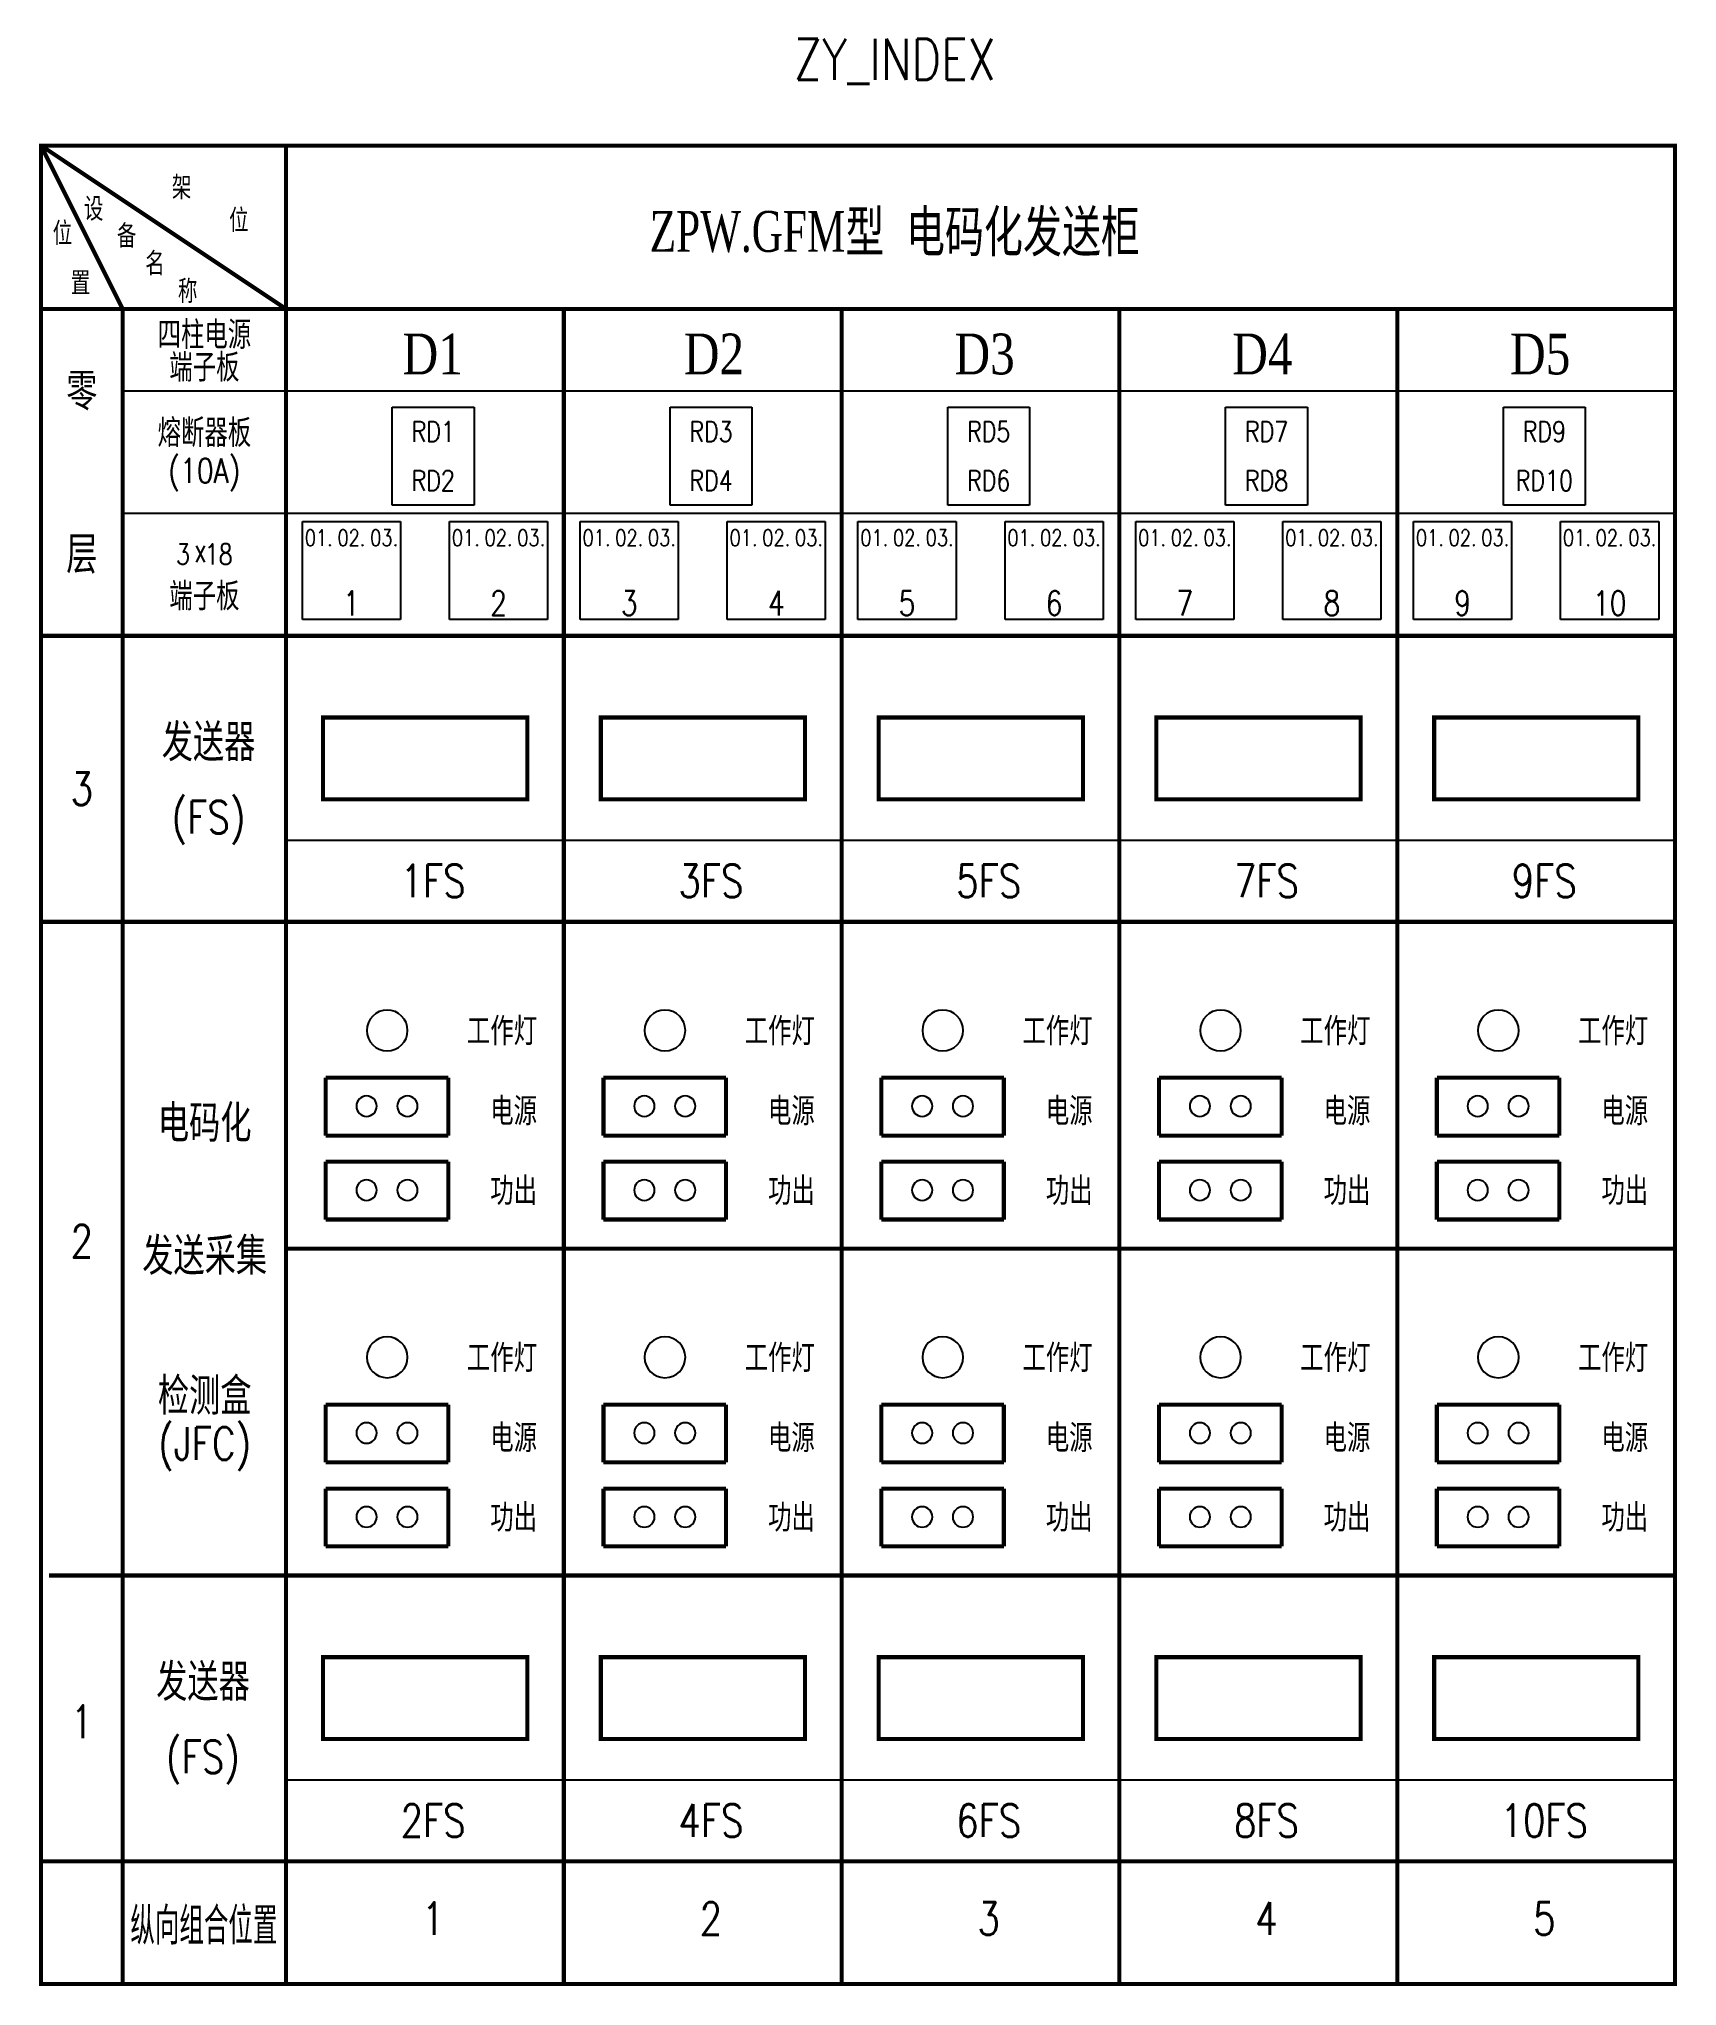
# Model space of a CAD drawing. Header units: millimetres. Extents: x 0 to 160, y 0 to 190.
import ezdxf
from ezdxf.enums import TextEntityAlignment as Align

# ---------------------------------------------------------------- set-up
doc = ezdxf.new("R2010")
doc.units = ezdxf.units.MM
doc.linetypes.add('DASHEDX2', pattern=[1.5, 1, -0.5])
doc.styles.add('CHINESE', font='TIMES.TTF', dxfattribs={"width": 0.7})
doc.styles.get("Standard").update_dxf_attribs({"font": 'txt.shx', "bigfont": 'hztxt.shx'})

msp = doc.modelspace()

# ---------------------------------------------------------------- linework, layer by layer
for p, q in [((8, 156), (160, 156)), ((34.4, 144.8), (34.4, 154.4)), ((34.4, 154.4), (42.4, 154.4)), ((42.4, 154.4), (42.4, 144.8)), ((61.6, 144.8), (61.6, 154.4)), ((61.6, 154.4), (69.6, 154.4)), ((69.6, 154.4), (69.6, 144.8)), ((88.8, 154.4), (96.8, 154.4)), ((88.8, 144.8), (88.8, 154.4)), ((96.8, 154.4), (96.8, 144.8)), ((116, 154.4), (124, 154.4)), ((116, 144.8), (116, 154.4)), ((124, 154.4), (124, 144.8)), ((143.2, 144.8), (143.2, 154.4)), ((143.2, 154.4), (151.2, 154.4)), ((151.2, 154.4), (151.2, 144.8)), ((8, 144), (160, 144)), ((25.6, 133.6), (25.6, 143.2)), ((25.6, 143.2), (35.2, 143.2)), ((42.4, 144.8), (34.4, 144.8)), ((35.2, 143.2), (35.2, 133.6)), ((40, 143.2), (49.6, 143.2)), ((40, 133.6), (40, 143.2)), ((49.6, 143.2), (49.6, 133.6)), ((52.8, 143.2), (62.4, 143.2)), ((52.8, 133.6), (52.8, 143.2)), ((69.6, 144.8), (61.6, 144.8)), ((62.4, 143.2), (62.4, 133.6)), ((67.2, 143.2), (76.8, 143.2)), ((67.2, 133.6), (67.2, 143.2)), ((76.8, 143.2), (76.8, 133.6)), ((80, 133.6), (80, 143.2)), ((80, 143.2), (89.6, 143.2)), ((96.8, 144.8), (88.8, 144.8)), ((89.6, 143.2), (89.6, 133.6)), ((94.4, 133.6), (94.4, 143.2)), ((94.4, 143.2), (104, 143.2)), ((104, 143.2), (104, 133.6)), ((107.2, 133.6), (107.2, 143.2)), ((107.2, 143.2), (116.8, 143.2)), ((124, 144.8), (116, 144.8)), ((116.8, 143.2), (116.8, 133.6)), ((121.6, 143.2), (131.2, 143.2)), ((121.6, 133.6), (121.6, 143.2)), ((131.2, 143.2), (131.2, 133.6)), ((134.4, 143.2), (144, 143.2)), ((134.4, 133.6), (134.4, 143.2)), ((151.2, 144.8), (143.2, 144.8)), ((144, 143.2), (144, 133.6)), ((148.8, 143.2), (158.4, 143.2)), ((148.8, 133.6), (148.8, 143.2)), ((158.4, 143.2), (158.4, 133.6)), ((15.2, 140.8), (16, 139.2)), ((16, 140.8), (15.2, 139.2)), ((35.2, 133.6), (25.6, 133.6)), ((49.6, 133.6), (40, 133.6)), ((62.4, 133.6), (52.8, 133.6)), ((76.8, 133.6), (67.2, 133.6)), ((89.6, 133.6), (80, 133.6)), ((104, 133.6), (94.4, 133.6)), ((116.8, 133.6), (107.2, 133.6)), ((131.2, 133.6), (121.6, 133.6)), ((144, 133.6), (134.4, 133.6)), ((158.4, 133.6), (148.8, 133.6)), ((24, 112), (160, 112)), ((24, 20), (160, 20))]:
    msp.add_line(p, q)
at = {"const_width": 0.4}
msp.add_lwpolyline([(0, 180), (160, 180), (160, 0), (0, 0)], close=True, dxfattribs=at)
for points, const_width in [([(0, 180), (24, 164)], 0.4), ([(0, 180), (8, 164)], 0.4), ([(24, 180), (24, 0)], 0.4), ([(0, 164), (160, 164)], 0.4), ([(8, 164), (8, 0)], 0.4), ([(0, 132), (160, 132)], 0.4), ([(51.2, 132), (51.2, 0)], 0.4), ([(51.2, 132), (51.2, 0)], 0.24), ([(78.4, 0), (78.4, 132)], 0.4), ([(78.4, 132), (78.4, 0)], 0.24), ([(105.6, 0), (105.6, 132)], 0.4), ([(105.6, 132), (105.6, 0)], 0.24), ([(132.8, 132), (132.8, 0)], 0.4), ([(132.8, 132), (132.8, 0)], 0.24), ([(27.62, 124), (27.62, 124), (47.62, 124), (47.62, 116), (27.62, 116), (27.62, 124)], 0.4), ([(54.82, 124), (54.82, 124), (74.82, 124), (74.82, 116), (54.82, 116), (54.82, 124)], 0.4), ([(82.02, 124), (82.02, 124), (102.02, 124), (102.02, 116), (82.02, 116), (82.02, 124)], 0.4), ([(109.22, 124), (109.22, 124), (129.22, 124), (129.22, 116), (109.22, 116), (109.22, 124)], 0.4), ([(136.42, 124), (136.42, 124), (156.42, 124), (156.42, 116), (136.42, 116), (136.42, 124)], 0.4), ([(0, 104), (160, 104)], 0.4), ([(27.88, 83.07), (27.88, 88.73)], 0.4), ([(27.88, 88.73), (39.88, 88.73)], 0.4), ([(39.88, 88.73), (39.88, 83.07)], 0.4), ([(55.08, 88.73), (67.08, 88.73)], 0.4), ([(55.08, 83.07), (55.08, 88.73)], 0.4), ([(67.08, 88.73), (67.08, 83.07)], 0.4), ([(82.28, 88.73), (94.28, 88.73)], 0.4), ([(82.28, 83.07), (82.28, 88.73)], 0.4), ([(94.28, 88.73), (94.28, 83.07)], 0.4), ([(109.48, 83.07), (109.48, 88.73)], 0.4), ([(109.48, 88.73), (121.48, 88.73)], 0.4), ([(121.48, 88.73), (121.48, 83.07)], 0.4), ([(136.68, 88.73), (148.68, 88.73)], 0.4), ([(136.68, 83.07), (136.68, 88.73)], 0.4), ([(148.68, 88.73), (148.68, 83.07)], 0.4), ([(39.88, 83.07), (27.88, 83.07)], 0.4), ([(67.08, 83.07), (55.08, 83.07)], 0.4), ([(94.28, 83.07), (82.28, 83.07)], 0.4), ([(121.48, 83.07), (109.48, 83.07)], 0.4), ([(148.68, 83.07), (136.68, 83.07)], 0.4), ([(27.88, 74.85), (27.88, 80.51)], 0.4), ([(27.88, 80.51), (39.88, 80.51)], 0.4), ([(39.88, 80.51), (39.88, 74.85)], 0.4), ([(55.08, 74.85), (55.08, 80.51)], 0.4), ([(55.08, 80.51), (67.08, 80.51)], 0.4), ([(67.08, 80.51), (67.08, 74.85)], 0.4), ([(82.28, 74.85), (82.28, 80.51)], 0.4), ([(82.28, 80.51), (94.28, 80.51)], 0.4), ([(94.28, 80.51), (94.28, 74.85)], 0.4), ([(109.48, 74.85), (109.48, 80.51)], 0.4), ([(109.48, 80.51), (121.48, 80.51)], 0.4), ([(121.48, 80.51), (121.48, 74.85)], 0.4), ([(136.68, 74.85), (136.68, 80.51)], 0.4), ([(136.68, 80.51), (148.68, 80.51)], 0.4), ([(148.68, 80.51), (148.68, 74.85)], 0.4), ([(39.88, 74.85), (27.88, 74.85)], 0.4), ([(67.08, 74.85), (55.08, 74.85)], 0.4), ([(94.28, 74.85), (82.28, 74.85)], 0.4), ([(121.48, 74.85), (109.48, 74.85)], 0.4), ([(148.68, 74.85), (136.68, 74.85)], 0.4), ([(24, 72), (160, 72)], 0.4), ([(27.88, 51.07), (27.88, 56.73)], 0.4), ([(27.88, 56.73), (39.88, 56.73)], 0.4), ([(39.88, 56.73), (39.88, 51.07)], 0.4), ([(55.08, 56.73), (67.08, 56.73)], 0.4), ([(55.08, 51.07), (55.08, 56.73)], 0.4), ([(67.08, 56.73), (67.08, 51.07)], 0.4), ([(82.28, 56.73), (94.28, 56.73)], 0.4), ([(82.28, 51.07), (82.28, 56.73)], 0.4), ([(94.28, 56.73), (94.28, 51.07)], 0.4), ([(109.48, 51.07), (109.48, 56.73)], 0.4), ([(109.48, 56.73), (121.48, 56.73)], 0.4), ([(121.48, 56.73), (121.48, 51.07)], 0.4), ([(136.68, 51.07), (136.68, 56.73)], 0.4), ([(136.68, 56.73), (148.68, 56.73)], 0.4), ([(148.68, 56.73), (148.68, 51.07)], 0.4), ([(39.88, 51.07), (27.88, 51.07)], 0.4), ([(67.08, 51.07), (55.08, 51.07)], 0.4), ([(94.28, 51.07), (82.28, 51.07)], 0.4), ([(121.48, 51.07), (109.48, 51.07)], 0.4), ([(148.68, 51.07), (136.68, 51.07)], 0.4), ([(27.88, 48.51), (39.88, 48.51)], 0.4), ([(27.88, 42.85), (27.88, 48.51)], 0.4), ([(39.88, 48.51), (39.88, 42.85)], 0.4), ([(55.08, 48.51), (67.08, 48.51)], 0.4), ([(55.08, 42.85), (55.08, 48.51)], 0.4), ([(67.08, 48.51), (67.08, 42.85)], 0.4), ([(82.28, 48.51), (94.28, 48.51)], 0.4), ([(82.28, 42.85), (82.28, 48.51)], 0.4), ([(94.28, 48.51), (94.28, 42.85)], 0.4), ([(109.48, 48.51), (121.48, 48.51)], 0.4), ([(109.48, 42.85), (109.48, 48.51)], 0.4), ([(121.48, 48.51), (121.48, 42.85)], 0.4), ([(136.68, 48.51), (148.68, 48.51)], 0.4), ([(136.68, 42.85), (136.68, 48.51)], 0.4), ([(148.68, 48.51), (148.68, 42.85)], 0.4), ([(39.88, 42.85), (27.88, 42.85)], 0.4), ([(67.08, 42.85), (55.08, 42.85)], 0.4), ([(94.28, 42.85), (82.28, 42.85)], 0.4), ([(121.48, 42.85), (109.48, 42.85)], 0.4), ([(148.68, 42.85), (136.68, 42.85)], 0.4), ([(0.8, 40), (160, 40)], 0.4), ([(27.62, 32), (27.62, 32), (47.62, 32), (47.62, 24), (27.62, 24), (27.62, 32)], 0.4), ([(54.82, 32), (54.82, 32), (74.82, 32), (74.82, 24), (54.82, 24), (54.82, 32)], 0.4), ([(82.02, 32), (82.02, 32), (102.02, 32), (102.02, 24), (82.02, 24), (82.02, 32)], 0.4), ([(109.22, 32), (109.22, 32), (129.22, 32), (129.22, 24), (109.22, 24), (109.22, 32)], 0.4), ([(136.42, 32), (136.42, 32), (156.42, 32), (156.42, 24), (136.42, 24), (136.42, 32)], 0.4), ([(0, 12), (160, 12)], 0.4), ([(0, 12), (160, 12)], 0.4), ([(0, 12), (160, 12)], 0.4)]:
    msp.add_lwpolyline(points, dxfattribs=dict(const_width=const_width))
at = {"linetype": 'DASHEDX2', "const_width": 0.4}
for points in [[(51.2, 164), (51.2, 132)], [(78.4, 132), (78.4, 164)], [(105.6, 164), (105.6, 132)], [(132.8, 132), (132.8, 164)]]:
    msp.add_lwpolyline(points, dxfattribs=at)
for points in [[(31.9, 93.36, 1), (35.9, 93.36, 1)], [(59.1, 93.36, 1), (63.1, 93.36, 1)], [(86.3, 93.36, 1), (90.3, 93.36, 1)], [(113.5, 93.36, 1), (117.5, 93.36, 1)], [(140.7, 93.36, 1), (144.7, 93.36, 1)], [(30.88, 85.95, 1), (32.88, 85.95, 1)], [(34.88, 85.95, 1), (36.88, 85.95, 1)], [(58.08, 85.95, 1), (60.08, 85.95, 1)], [(62.08, 85.95, 1), (64.08, 85.95, 1)], [(85.28, 85.95, 1), (87.28, 85.95, 1)], [(89.28, 85.95, 1), (91.28, 85.95, 1)], [(112.48, 85.95, 1), (114.48, 85.95, 1)], [(116.48, 85.95, 1), (118.48, 85.95, 1)], [(139.68, 85.95, 1), (141.68, 85.95, 1)], [(143.68, 85.95, 1), (145.68, 85.95, 1)], [(30.88, 77.73, 1), (32.88, 77.73, 1)], [(34.88, 77.73, 1), (36.88, 77.73, 1)], [(58.08, 77.73, 1), (60.08, 77.73, 1)], [(62.08, 77.73, 1), (64.08, 77.73, 1)], [(85.28, 77.73, 1), (87.28, 77.73, 1)], [(89.28, 77.73, 1), (91.28, 77.73, 1)], [(112.48, 77.73, 1), (114.48, 77.73, 1)], [(116.48, 77.73, 1), (118.48, 77.73, 1)], [(139.68, 77.73, 1), (141.68, 77.73, 1)], [(143.68, 77.73, 1), (145.68, 77.73, 1)], [(31.9, 61.36, 1), (35.9, 61.36, 1)], [(59.1, 61.36, 1), (63.1, 61.36, 1)], [(86.3, 61.36, 1), (90.3, 61.36, 1)], [(113.5, 61.36, 1), (117.5, 61.36, 1)], [(140.7, 61.36, 1), (144.7, 61.36, 1)], [(30.88, 53.95, 1), (32.88, 53.95, 1)], [(34.88, 53.95, 1), (36.88, 53.95, 1)], [(58.08, 53.95, 1), (60.08, 53.95, 1)], [(62.08, 53.95, 1), (64.08, 53.95, 1)], [(85.28, 53.95, 1), (87.28, 53.95, 1)], [(89.28, 53.95, 1), (91.28, 53.95, 1)], [(112.48, 53.95, 1), (114.48, 53.95, 1)], [(116.48, 53.95, 1), (118.48, 53.95, 1)], [(139.68, 53.95, 1), (141.68, 53.95, 1)], [(143.68, 53.95, 1), (145.68, 53.95, 1)], [(30.88, 45.73, 1), (32.88, 45.73, 1)], [(34.88, 45.73, 1), (36.88, 45.73, 1)], [(58.08, 45.73, 1), (60.08, 45.73, 1)], [(62.08, 45.73, 1), (64.08, 45.73, 1)], [(85.28, 45.73, 1), (87.28, 45.73, 1)], [(89.28, 45.73, 1), (91.28, 45.73, 1)], [(112.48, 45.73, 1), (114.48, 45.73, 1)], [(116.48, 45.73, 1), (118.48, 45.73, 1)], [(139.68, 45.73, 1), (141.68, 45.73, 1)], [(143.68, 45.73, 1), (145.68, 45.73, 1)]]:
    msp.add_lwpolyline(points, format="xyb", close=True)

# ---------------------------------------------------------------- texts
at = {"style": 'CHINESE'}
for s, height, width, p in [('架', 2, 0.7, (13.77, 176)), ('设', 2, 0.7, (5.16, 173.87)), ('位', 2, 0.7, (19.37, 172.8)), ('位', 2, 0.7, (2.1, 171.52)), ('备', 2, 0.7, (8.39, 171.25)), ('名', 2, 0.7, (11.16, 168.55)), ('置', 2, 0.7, (3.87, 166.63)), ('称', 2, 0.7, (14.36, 165.83)), ('四柱电源', 2.4, 0.7, (16, 161.6)), ('端子板', 2.4, 0.7, (16, 158.4)), ('零', 3.2, 0.7, (4, 156)), ('熔断器板', 2.4, 0.7, (16, 152)), ('层', 3.2, 0.7, (4, 140)), ('端子板', 2.4, 0.7, (16, 136)), ('发送器', 3.2, 0.7, (16.41, 121.74)), ('工作灯', 2.4, 0.7, (45.14, 93.41)), ('工作灯', 2.4, 0.7, (72.34, 93.41)), ('工作灯', 2.4, 0.7, (99.54, 93.41)), ('工作灯', 2.4, 0.7, (126.74, 93.41)), ('工作灯', 2.4, 0.7, (153.94, 93.41)), ('电码化', 3.2, 0.7, (16.03, 84.45)), ('电源', 2.4, 0.7, (46.28, 85.58)), ('电源', 2.4, 0.7, (73.48, 85.58)), ('电源', 2.4, 0.7, (100.68, 85.58)), ('电源', 2.4, 0.7, (127.88, 85.58)), ('电源', 2.4, 0.7, (155.08, 85.58)), ('功出', 2.4, 0.7, (46.28, 77.78)), ('功出', 2.4, 0.7, (73.48, 77.78)), ('功出', 2.4, 0.7, (100.68, 77.78)), ('功出', 2.4, 0.7, (127.88, 77.78)), ('功出', 2.4, 0.7, (155.08, 77.78)), ('发送采集', 3.2, 0.7, (16.03, 71.45)), ('工作灯', 2.4, 0.7, (45.14, 61.41)), ('工作灯', 2.4, 0.7, (72.34, 61.41)), ('工作灯', 2.4, 0.7, (99.54, 61.41)), ('工作灯', 2.4, 0.7, (126.74, 61.41)), ('工作灯', 2.4, 0.7, (153.94, 61.41)), ('检测盒', 3.2, 0.7, (16.03, 57.76)), ('电源', 2.4, 0.7, (46.28, 53.58)), ('电源', 2.4, 0.7, (73.48, 53.58)), ('电源', 2.4, 0.7, (100.68, 53.58)), ('电源', 2.4, 0.7, (127.88, 53.58)), ('电源', 2.4, 0.7, (155.08, 53.58)), ('功出', 2.4, 0.7, (46.28, 45.78)), ('功出', 2.4, 0.7, (73.48, 45.78)), ('功出', 2.4, 0.7, (100.68, 45.78)), ('功出', 2.4, 0.7, (127.88, 45.78)), ('功出', 2.4, 0.7, (155.08, 45.78)), ('发送器', 3.2, 0.7, (15.86, 29.74)), ('纵向组合位置', 3.2, 0.55, (15.95, 5.89))]:
    msp.add_text(s, height=height, dxfattribs=dict(at, width=width)).set_placement(p, align=Align.MIDDLE)
at = {"color": 0, "style": 'CHINESE', "width": 0.7}
msp.add_text('ZPW.GFM型  电码化发送柜', height=4, dxfattribs=at).set_placement((83.61, 169.6), align=Align.CENTER)
at = {"style": 'CHINESE', "width": 0.8}
for s, p in [('D1', (38.36, 157.6)), ('D2', (65.9, 157.6)), ('D3', (92.4, 157.6)), ('D4', (119.6, 157.6)), ('D5', (146.8, 157.6))]:
    msp.add_text(s, height=4, dxfattribs=at).set_placement(p, align=Align.CENTER)
at = {"width": 0.8}
for s, height, p in [('RD1', 2, (38.4, 152)), ('RD3', 2, (65.6, 152)), ('RD5', 2, (92.8, 152)), ('RD7', 2, (120, 152)), ('RD9', 2, (147.2, 152)), ('(10A)', 2.4, (16, 148)), ('RD2', 2, (38.4, 147.2)), ('RD4', 2, (65.6, 147.2)), ('RD6', 2, (92.8, 147.2)), ('RD8', 2, (120, 147.2)), ('RD10', 2, (147.2, 147.2)), ('01.', 1.6, (27.2, 141.6)), ('02.', 1.6, (30.4, 141.6)), ('03.', 1.6, (33.6, 141.6)), ('01.', 1.6, (41.6, 141.6)), ('02.', 1.6, (44.8, 141.6)), ('03.', 1.6, (48, 141.6)), ('01.', 1.6, (54.4, 141.6)), ('02.', 1.6, (57.6, 141.6)), ('03.', 1.6, (60.8, 141.6)), ('01.', 1.6, (68.8, 141.6)), ('02.', 1.6, (72, 141.6)), ('03.', 1.6, (75.2, 141.6)), ('01.', 1.6, (81.6, 141.6)), ('02.', 1.6, (84.8, 141.6)), ('03.', 1.6, (88, 141.6)), ('01.', 1.6, (96, 141.6)), ('02.', 1.6, (99.2, 141.6)), ('03.', 1.6, (102.4, 141.6)), ('01.', 1.6, (108.8, 141.6)), ('02.', 1.6, (112, 141.6)), ('03.', 1.6, (115.2, 141.6)), ('01.', 1.6, (123.2, 141.6)), ('02.', 1.6, (126.4, 141.6)), ('03.', 1.6, (129.6, 141.6)), ('01.', 1.6, (136, 141.6)), ('02.', 1.6, (139.2, 141.6)), ('03.', 1.6, (142.4, 141.6)), ('01.', 1.6, (150.4, 141.6)), ('02.', 1.6, (153.6, 141.6)), ('03.', 1.6, (156.8, 141.6)), ('3 18', 2, (16, 140)), ('1', 2.4, (30.4, 135.2)), ('2', 2.4, (44.8, 135.2)), ('3', 2.4, (57.6, 135.2)), ('4', 2.4, (72, 135.2)), ('5', 2.4, (84.8, 135.2)), ('6', 2.4, (99.2, 135.2)), ('7', 2.4, (112, 135.2)), ('8', 2.4, (126.4, 135.2)), ('9', 2.4, (139.2, 135.2)), ('10', 2.4, (153.6, 135.2)), ('3', 3.2, (4, 117.03)), ('(FS)', 3.2, (16.41, 114.02)), ('1FS', 3.2, (38.4, 108)), ('3FS', 3.2, (65.6, 108)), ('5FS', 3.2, (92.8, 108)), ('7FS', 3.2, (120, 108)), ('9FS', 3.2, (147.2, 108)), ('2', 3.2, (4, 72.73)), ('(JFC)', 3.2, (16.03, 52.69)), ('1', 3.2, (4, 25.68)), ('(FS)', 3.2, (15.86, 22.02)), ('2FS', 3.2, (38.4, 16)), ('4FS', 3.2, (65.6, 16)), ('6FS', 3.2, (92.8, 16)), ('8FS', 3.2, (120, 16)), ('10FS', 3.2, (147.2, 16)), ('1', 3.2, (38.4, 6.4)), ('2', 3.2, (65.6, 6.4)), ('3', 3.2, (92.8, 6.4)), ('4', 3.2, (120, 6.4)), ('5', 3.2, (147.2, 6.4))]:
    msp.add_text(s, height=height, dxfattribs=at).set_placement(p, align=Align.MIDDLE)
msp.add_attdef('ZY_INDEX', text='ZY1', height=4, dxfattribs=at).set_placement((83.61, 186.44), align=Align.CENTER)

doc.saveas('drawing.dxf')
